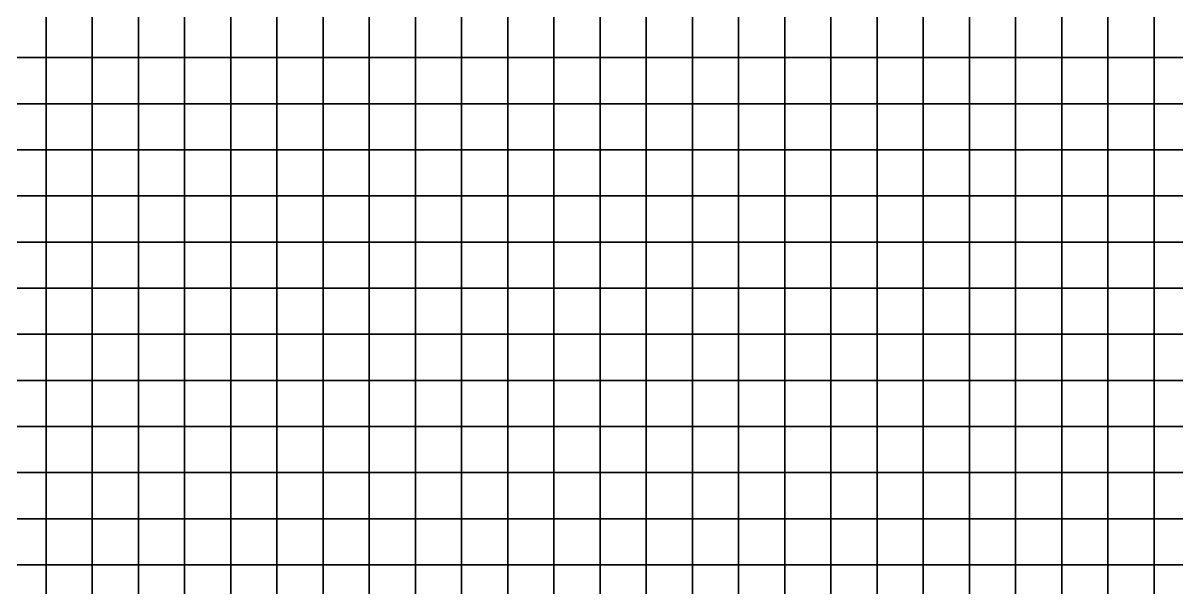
# Model space of a CAD drawing. Extents: x -32000 to 32000, y -32000 to 32000.
# Drawn here: x 320 to 16317, y -15680 to -7840 of the extents above; entities that cross this region are included whole.
import ezdxf

# ---------------------------------------------------------------- set-up
doc = ezdxf.new("R2010")
doc.units = 0

msp = doc.modelspace()

# ---------------------------------------------------------------- linework, layer by layer
at = {"color": 1}
for points in [[(0, -8320, 4582.8286), (640, -8320, 4230.2231), (640, -7680, 3988.4216), (0, -7680, 4207.2778)], [(640, -8320, 4230.2231), (1280, -8320, 4075.9099), (1280, -7680, 3956.0935), (640, -7680, 3988.4216)], [(1280, -8320, 4075.9099), (1920, -8320, 4196.4668), (1920, -7680, 4056.5166), (1280, -7680, 3956.0935)], [(1920, -8320, 4196.4668), (2559.9961, -8320, 4446.1187), (2559.9961, -7680, 4173.0596), (1920, -7680, 4056.5166)], [(2559.9961, -8320, 4446.1187), (3200, -8320, 4323.9893), (3200, -7680, 4156.5415), (2559.9961, -7680, 4173.0596)], [(3200, -8320, 4323.9893), (3840, -8320, 4169.5356), (3840, -7680, 4190.4272), (3200, -7680, 4156.5415)], [(3840, -8320, 4169.5356), (4480, -8320, 4192.5024), (4480, -7680, 4237.7407), (3840, -7680, 4190.4272)], [(4480, -8320, 4192.5024), (5120, -8320, 4218.9429), (5120, -7680, 4239.2383), (4480, -7680, 4237.7407)], [(5120, -8320, 4218.9429), (5760, -8320, 4209.2275), (5760, -7680, 4212.4282), (5120, -7680, 4239.2383)], [(5760, -8320, 4209.2275), (6399.9961, -8320, 4271.916), (6399.9961, -7680, 4213.7534), (5760, -7680, 4212.4282)], [(6399.9961, -8320, 4271.916), (7040, -8320, 4468.6084), (7040, -7680, 4283.7856), (6399.9961, -7680, 4213.7534)], [(7040, -8320, 4468.6084), (7680, -8320, 4757.1475), (7680, -7680, 4650.8501), (7040, -7680, 4283.7856)], [(7680, -8320, 4757.1475), (8320, -8320, 5036.3716), (8320, -7680, 4947.5254), (7680, -7680, 4650.8501)], [(8320, -8320, 5036.3716), (8960, -8320, 5017.7114), (8960, -7680, 4784.9175), (8320, -7680, 4947.5254)], [(8960, -8320, 5017.7114), (9600, -8320, 4520.0596), (9600, -7680, 4261.9653), (8960, -7680, 4784.9175)], [(9600, -8320, 4520.0596), (10239.9961, -8320, 4017.9348), (10239.9961, -7680, 3901.2966), (9600, -7680, 4261.9653)], [(10239.9961, -8320, 4017.9348), (10879.9961, -8320, 3869.262), (10879.9961, -7680, 3867.9363), (10239.9961, -7680, 3901.2966)], [(10879.9961, -8320, 3869.262), (11520, -8320, 3866.0618), (11520, -7680, 3864.7366), (10879.9961, -7680, 3867.9363)], [(11520, -8320, 3866.0618), (12160, -8320, 3862.8621), (12160, -7680, 3861.5364), (11520, -7680, 3864.7366)], [(12160, -8320, 3862.8621), (12800, -8320, 3859.6619), (12800, -7680, 3858.3367), (12160, -7680, 3861.5364)], [(12800, -8320, 3859.6619), (13440, -8320, 3856.4622), (13440, -7680, 3855.1365), (12800, -7680, 3858.3367)], [(13440, -8320, 3856.4622), (14079.9961, -8320, 3853.262), (14079.9961, -7680, 3851.9368), (13440, -7680, 3855.1365)], [(14079.9961, -8320, 3853.262), (14719.9961, -8320, 3850.0623), (14719.9961, -7680, 3848.7366), (14079.9961, -7680, 3851.9368)], [(14719.9961, -8320, 3850.0623), (15360, -8320, 3846.8621), (15360, -7680, 3845.5369), (14719.9961, -7680, 3848.7366)], [(15360, -8320, 3846.8621), (16000, -8320, 3843.6624), (16000, -7680, 3842.3367), (15360, -7680, 3845.5369)], [(16000, -8320, 3843.6624), (16640, -8320, 3840.4624), (16640, -7680, 3839.137), (16000, -7680, 3842.3367)], [(0, -8960.002, 5148.3535), (640, -8960.002, 4760.6646), (640, -8320, 4230.2231), (0, -8320, 4582.8286)], [(640, -8960.002, 4760.6646), (1280, -8960.002, 4421.6431), (1280, -8320, 4075.9099), (640, -8320, 4230.2231)], [(1280, -8960.002, 4421.6431), (1920, -8960.002, 4495.9663), (1920, -8320, 4196.4668), (1280, -8320, 4075.9099)], [(1920, -8960.002, 4495.9663), (2559.9961, -8960.002, 4752.4917), (2559.9961, -8320, 4446.1187), (1920, -8320, 4196.4668)], [(2559.9961, -8960.002, 4752.4917), (3200, -8960.002, 4568.2017), (3200, -8320, 4323.9893), (2559.9961, -8320, 4446.1187)], [(3200, -8960.002, 4568.2017), (3840, -8960.002, 4230.3945), (3840, -8320, 4169.5356), (3200, -8320, 4323.9893)], [(3840, -8960.002, 4230.3945), (4480, -8960.002, 4174.061), (4480, -8320, 4192.5024), (3840, -8320, 4169.5356)], [(4480, -8960.002, 4174.061), (5120, -8960.002, 4177.2607), (5120, -8320, 4218.9429), (4480, -8320, 4192.5024)], [(5120, -8960.002, 4177.2607), (5760, -8960.002, 4180.4614), (5760, -8320, 4209.2275), (5120, -8320, 4218.9429)], [(5760, -8960.002, 4180.4614), (6399.9961, -8960.002, 4269.4502), (6399.9961, -8320, 4271.916), (5760, -8320, 4209.2275)], [(6399.9961, -8960.002, 4269.4502), (7040, -8960.002, 4430.4009), (7040, -8320, 4468.6084), (6399.9961, -8320, 4271.916)], [(7040, -8960.002, 4430.4009), (7680, -8960.002, 4608.1372), (7680, -8320, 4757.1475), (7040, -8320, 4468.6084)], [(7680, -8960.002, 4608.1372), (8320, -8960.002, 4896.9033), (8320, -8320, 5036.3716), (7680, -8320, 4757.1475)], [(8320, -8960.002, 4896.9033), (8960, -8960.002, 4943.8223), (8960, -8320, 5017.7114), (8320, -8320, 5036.3716)], [(8960, -8960.002, 4943.8223), (9600, -8960.002, 4412.6655), (9600, -8320, 4520.0596), (8960, -8320, 5017.7114)], [(9600, -8960.002, 4412.6655), (10239.9961, -8960.002, 3960.1665), (10239.9961, -8320, 4017.9348), (9600, -8320, 4520.0596)], [(10239.9961, -8960.002, 3960.1665), (10879.9961, -8960.002, 3870.5872), (10879.9961, -8320, 3869.262), (10239.9961, -8320, 4017.9348)], [(10879.9961, -8960.002, 3870.5872), (11520, -8960.002, 3867.3875), (11520, -8320, 3866.0618), (10879.9961, -8320, 3869.262)], [(11520, -8960.002, 3867.3875), (12160, -8960.002, 3864.1873), (12160, -8320, 3862.8621), (11520, -8320, 3866.0618)], [(12160, -8960.002, 3864.1873), (12800, -8960.002, 3860.9875), (12800, -8320, 3859.6619), (12160, -8320, 3862.8621)], [(12800, -8960.002, 3860.9875), (13440, -8960.002, 3857.7874), (13440, -8320, 3856.4622), (12800, -8320, 3859.6619)], [(13440, -8960.002, 3857.7874), (14079.9961, -8960.002, 3854.5876), (14079.9961, -8320, 3853.262), (13440, -8320, 3856.4622)], [(14079.9961, -8960.002, 3854.5876), (14719.9961, -8960.002, 3851.3877), (14719.9961, -8320, 3850.0623), (14079.9961, -8320, 3853.262)], [(14719.9961, -8960.002, 3851.3877), (15360, -8960.002, 3848.1877), (15360, -8320, 3846.8621), (14719.9961, -8320, 3850.0623)], [(15360, -8960.002, 3848.1877), (16000, -8960.002, 3844.9878), (16000, -8320, 3843.6624), (15360, -8320, 3846.8621)], [(16000, -8960.002, 3844.9878), (16640, -8960.002, 3841.7876), (16640, -8320, 3840.4624), (16000, -8320, 3843.6624)], [(0, -9600, 5408.0415), (640, -9600, 5212.1572), (640, -8960.002, 4760.6646), (0, -8960.002, 5148.3535)], [(640, -9600, 5212.1572), (1280, -9600, 4878.7119), (1280, -8960.002, 4421.6431), (640, -8960.002, 4760.6646)], [(1280, -9600, 4878.7119), (1920, -9600, 4742.5596), (1920, -8960.002, 4495.9663), (1280, -8960.002, 4421.6431)], [(1920, -9600, 4742.5596), (2559.9961, -9600, 4801.3193), (2559.9961, -8960.002, 4752.4917), (1920, -8960.002, 4495.9663)], [(2559.9961, -9600, 4801.3193), (3200, -9600, 4618.2354), (3200, -8960.002, 4568.2017), (2559.9961, -8960.002, 4752.4917)], [(3200, -9600, 4618.2354), (3840, -9600, 4243.7822), (3840, -8960.002, 4230.3945), (3200, -8960.002, 4568.2017)], [(3840, -9600, 4243.7822), (4480, -9600, 4177.2607), (4480, -8960.002, 4174.061), (3840, -8960.002, 4230.3945)], [(4480, -9600, 4177.2607), (5120, -9600, 4178.5864), (5120, -8960.002, 4177.2607), (4480, -8960.002, 4174.061)], [(5120, -9600, 4178.5864), (5760, -9600, 4181.7861), (5760, -8960.002, 4180.4614), (5120, -8960.002, 4177.2607)], [(5760, -9600, 4181.7861), (6399.9961, -9600, 4237.1616), (6399.9961, -8960.002, 4269.4502), (5760, -8960.002, 4180.4614)], [(6399.9961, -9600, 4237.1616), (7040, -9600, 4296.187), (7040, -8960.002, 4430.4009), (6399.9961, -8960.002, 4269.4502)], [(7040, -9600, 4296.187), (7680, -9600, 4384.1577), (7680, -8960.002, 4608.1372), (7040, -8960.002, 4430.4009)], [(7680, -9600, 4384.1577), (8320, -9600, 4716.1753), (8320, -8960.002, 4896.9033), (7680, -8960.002, 4608.1372)], [(8320, -9600, 4716.1753), (8960, -9600, 4945.6763), (8960, -8960.002, 4943.8223), (8320, -8960.002, 4896.9033)], [(8960, -9600, 4945.6763), (9600, -9600, 4524.7803), (9600, -8960.002, 4412.6655), (8960, -8960.002, 4943.8223)], [(9600, -9600, 4524.7803), (10239.9961, -9600, 4048.3535), (10239.9961, -8960.002, 3960.1665), (9600, -8960.002, 4412.6655)], [(10239.9961, -9600, 4048.3535), (10879.9961, -9600, 3871.9128), (10879.9961, -8960.002, 3870.5872), (10239.9961, -8960.002, 3960.1665)], [(10879.9961, -9600, 3871.9128), (11520, -9600, 3868.7126), (11520, -8960.002, 3867.3875), (10879.9961, -8960.002, 3870.5872)], [(11520, -9600, 3868.7126), (12160, -9600, 3865.5129), (12160, -8960.002, 3864.1873), (11520, -8960.002, 3867.3875)], [(12160, -9600, 3865.5129), (12800, -9600, 3862.313), (12800, -8960.002, 3860.9875), (12160, -8960.002, 3864.1873)], [(12800, -9600, 3862.313), (13440, -9600, 3859.113), (13440, -8960.002, 3857.7874), (12800, -8960.002, 3860.9875)], [(13440, -9600, 3859.113), (14079.9961, -9600, 3855.9131), (14079.9961, -8960.002, 3854.5876), (13440, -8960.002, 3857.7874)], [(14079.9961, -9600, 3855.9131), (14719.9961, -9600, 3852.7129), (14719.9961, -8960.002, 3851.3877), (14079.9961, -8960.002, 3854.5876)], [(14719.9961, -9600, 3852.7129), (15360, -9600, 3849.5132), (15360, -8960.002, 3848.1877), (14719.9961, -8960.002, 3851.3877)], [(15360, -9600, 3849.5132), (16000, -9600, 3846.313), (16000, -8960.002, 3844.9878), (15360, -8960.002, 3848.1877)], [(16000, -9600, 3846.313), (16640, -9600, 3843.1133), (16640, -8960.002, 3841.7876), (16000, -8960.002, 3844.9878)], [(0, -10240, 5186.9473), (640, -10240, 5214.7241), (640, -9600, 5212.1572), (0, -9600, 5408.0415)], [(640, -10240, 5214.7241), (1280, -10240, 5100.8252), (1280, -9600, 4878.7119), (640, -9600, 5212.1572)], [(1280, -10240, 5100.8252), (1920, -10240, 4913.5942), (1920, -9600, 4742.5596), (1280, -9600, 4878.7119)], [(1920, -10240, 4913.5942), (2559.9961, -10240, 4817.2983), (2559.9961, -9600, 4801.3193), (1920, -9600, 4742.5596)], [(2559.9961, -10240, 4817.2983), (3200, -10240, 4669.1919), (3200, -9600, 4618.2354), (2559.9961, -9600, 4801.3193)], [(3200, -10240, 4669.1919), (3840, -10240, 4338.3198), (3840, -9600, 4243.7822), (3200, -9600, 4618.2354)], [(3840, -10240, 4338.3198), (4480, -10240, 4191.8936), (4480, -9600, 4177.2607), (3840, -9600, 4243.7822)], [(4480, -10240, 4191.8936), (5120, -10240, 4181.7861), (5120, -9600, 4178.5864), (4480, -9600, 4177.2607)], [(5120, -10240, 4181.7861), (5760, -10240, 4251.6694), (5760, -9600, 4181.7861), (5120, -9600, 4178.5864)], [(5760, -10240, 4251.6694), (6399.9961, -10240, 4380.0615), (6399.9961, -9600, 4237.1616), (5760, -9600, 4181.7861)], [(6399.9961, -10240, 4380.0615), (7040, -10240, 4410.3628), (7040, -9600, 4296.187), (6399.9961, -9600, 4237.1616)], [(7040, -10240, 4410.3628), (7680, -10240, 4424.4224), (7680, -9600, 4384.1577), (7040, -9600, 4296.187)], [(7680, -10240, 4424.4224), (8320, -10240, 4659.0654), (8320, -9600, 4716.1753), (7680, -9600, 4384.1577)], [(8320, -10240, 4659.0654), (8960, -10240, 5019.9395), (8960, -9600, 4945.6763), (8320, -9600, 4716.1753)], [(8960, -10240, 5019.9395), (9600, -10240, 4822.9204), (9600, -9600, 4524.7803), (8960, -9600, 4945.6763)], [(9600, -10240, 4822.9204), (10239.9961, -10240, 4222.6494), (10239.9961, -9600, 4048.3535), (9600, -9600, 4524.7803)], [(10239.9961, -10240, 4222.6494), (10879.9961, -10240, 3878.9578), (10879.9961, -9600, 3871.9128), (10239.9961, -9600, 4048.3535)], [(10879.9961, -10240, 3878.9578), (11520, -10240, 3870.0383), (11520, -9600, 3868.7126), (10879.9961, -9600, 3871.9128)], [(11520, -10240, 3870.0383), (12160, -10240, 3866.8384), (12160, -9600, 3865.5129), (11520, -9600, 3868.7126)], [(12160, -10240, 3866.8384), (12800, -10240, 3863.6382), (12800, -9600, 3862.313), (12160, -9600, 3865.5129)], [(12800, -10240, 3863.6382), (13440, -10240, 3860.4385), (13440, -9600, 3859.113), (12800, -9600, 3862.313)], [(13440, -10240, 3860.4385), (14079.9961, -10240, 3857.2383), (14079.9961, -9600, 3855.9131), (13440, -9600, 3859.113)], [(14079.9961, -10240, 3857.2383), (14719.9961, -10240, 3854.0386), (14719.9961, -9600, 3852.7129), (14079.9961, -9600, 3855.9131)], [(14719.9961, -10240, 3854.0386), (15360, -10240, 3853.8318), (15360, -9600, 3849.5132), (14719.9961, -9600, 3852.7129)], [(15360, -10240, 3853.8318), (16000, -10240, 3847.6387), (16000, -9600, 3846.313), (15360, -9600, 3849.5132)], [(16000, -10240, 3847.6387), (16640, -10240, 3874.6914), (16640, -9600, 3843.1133), (16000, -9600, 3846.313)], [(0, -10880.002, 5065.4839), (640, -10880.002, 5179.2495), (640, -10240, 5214.7241), (0, -10240, 5186.9473)], [(640, -10880.002, 5179.2495), (1280, -10880.002, 5180.854), (1280, -10240, 5100.8252), (640, -10240, 5214.7241)], [(1280, -10880.002, 5180.854), (1920, -10880.002, 4988.5063), (1920, -10240, 4913.5942), (1280, -10240, 5100.8252)], [(1920, -10880.002, 4988.5063), (2559.9961, -10880.002, 4969.6978), (2559.9961, -10240, 4817.2983), (1920, -10240, 4913.5942)], [(2559.9961, -10880.002, 4969.6978), (3200, -10880.002, 4974.1016), (3200, -10240, 4669.1919), (2559.9961, -10240, 4817.2983)], [(3200, -10880.002, 4974.1016), (3840, -10880.002, 4593.2593), (3840, -10240, 4338.3198), (3200, -10240, 4669.1919)], [(3840, -10880.002, 4593.2593), (4480, -10880.002, 4319.5693), (4480, -10240, 4191.8936), (3840, -10240, 4338.3198)], [(4480, -10880.002, 4319.5693), (5120, -10880.002, 4299.2134), (5120, -10240, 4181.7861), (4480, -10240, 4191.8936)], [(5120, -10880.002, 4299.2134), (5760, -10880.002, 4399.7891), (5760, -10240, 4251.6694), (5120, -10240, 4181.7861)], [(5760, -10880.002, 4399.7891), (6399.9961, -10880.002, 4477.8223), (6399.9961, -10240, 4380.0615), (5760, -10240, 4251.6694)], [(6399.9961, -10880.002, 4477.8223), (7040, -10880.002, 4494.2505), (7040, -10240, 4410.3628), (6399.9961, -10240, 4380.0615)], [(7040, -10880.002, 4494.2505), (7680, -10880.002, 4500.5073), (7680, -10240, 4424.4224), (7040, -10240, 4410.3628)], [(7680, -10880.002, 4500.5073), (8320, -10880.002, 4697.1899), (8320, -10240, 4659.0654), (7680, -10240, 4424.4224)], [(8320, -10880.002, 4697.1899), (8960, -10880.002, 5090.1353), (8960, -10240, 5019.9395), (8320, -10240, 4659.0654)], [(8960, -10880.002, 5090.1353), (9600, -10880.002, 4993.2061), (9600, -10240, 4822.9204), (8960, -10240, 5019.9395)], [(9600, -10880.002, 4993.2061), (10239.9961, -10880.002, 4351.6431), (10239.9961, -10240, 4222.6494), (9600, -10240, 4822.9204)], [(10239.9961, -10880.002, 4351.6431), (10879.9961, -10880.002, 3939.2681), (10879.9961, -10240, 3878.9578), (10239.9961, -10240, 4222.6494)], [(10879.9961, -10880.002, 3939.2681), (11520, -10880.002, 3871.3638), (11520, -10240, 3870.0383), (10879.9961, -10240, 3878.9578)], [(11520, -10880.002, 3871.3638), (12160, -10880.002, 3868.1636), (12160, -10240, 3866.8384), (11520, -10240, 3870.0383)], [(12160, -10880.002, 3868.1636), (12800, -10880.002, 3864.9639), (12800, -10240, 3863.6382), (12160, -10240, 3866.8384)], [(12800, -10880.002, 3864.9639), (13440, -10880.002, 3897.5696), (13440, -10240, 3860.4385), (12800, -10240, 3863.6382)], [(13440, -10880.002, 3897.5696), (14079.9961, -10880.002, 3914.4939), (14079.9961, -10240, 3857.2383), (13440, -10240, 3860.4385)], [(14079.9961, -10880.002, 3914.4939), (14719.9961, -10880.002, 3876.9287), (14719.9961, -10240, 3854.0386), (14079.9961, -10240, 3857.2383)], [(14719.9961, -10880.002, 3876.9287), (15360, -10880.002, 3854.647), (15360, -10240, 3853.8318), (14719.9961, -10240, 3854.0386)], [(15360, -10880.002, 3854.647), (16000, -10880.002, 3877.2666), (16000, -10240, 3847.6387), (15360, -10240, 3853.8318)], [(16000, -10880.002, 3877.2666), (16640, -10880.002, 3997.3831), (16640, -10240, 3874.6914), (16000, -10240, 3847.6387)], [(0, -11520, 5065.7783), (640, -11520, 5183.3486), (640, -10880.002, 5179.2495), (0, -10880.002, 5065.4839)], [(640, -11520, 5183.3486), (1280, -11520, 5279.6797), (1280, -10880.002, 5180.854), (640, -10880.002, 5179.2495)], [(1280, -11520, 5279.6797), (1920, -11520, 5220.3901), (1920, -10880.002, 4988.5063), (1280, -10880.002, 5180.854)], [(1920, -11520, 5220.3901), (2559.9961, -11520, 5170.2959), (2559.9961, -10880.002, 4969.6978), (1920, -10880.002, 4988.5063)], [(2559.9961, -11520, 5170.2959), (3200, -11520, 5073.8535), (3200, -10880.002, 4974.1016), (2559.9961, -10880.002, 4969.6978)], [(3200, -11520, 5073.8535), (3840, -11520, 4716.1221), (3840, -10880.002, 4593.2593), (3200, -10880.002, 4974.1016)], [(3840, -11520, 4716.1221), (4480, -11520, 4438.2217), (4480, -10880.002, 4319.5693), (3840, -10880.002, 4593.2593)], [(4480, -11520, 4438.2217), (5120, -11520, 4459.5303), (5120, -10880.002, 4299.2134), (4480, -10880.002, 4319.5693)], [(5120, -11520, 4459.5303), (5760, -11520, 4501.4263), (5760, -10880.002, 4399.7891), (5120, -10880.002, 4299.2134)], [(5760, -11520, 4501.4263), (6399.9961, -11520, 4452.6514), (6399.9961, -10880.002, 4477.8223), (5760, -10880.002, 4399.7891)], [(6399.9961, -11520, 4452.6514), (7040, -11520, 4491.2432), (7040, -10880.002, 4494.2505), (6399.9961, -10880.002, 4477.8223)], [(7040, -11520, 4491.2432), (7680, -11520, 4503.4404), (7680, -10880.002, 4500.5073), (7040, -10880.002, 4494.2505)], [(7680, -11520, 4503.4404), (8320, -11520, 4615.897), (8320, -10880.002, 4697.1899), (7680, -10880.002, 4500.5073)], [(8320, -11520, 4615.897), (8960, -11520, 4945.981), (8960, -10880.002, 5090.1353), (8320, -10880.002, 4697.1899)], [(8960, -11520, 4945.981), (9600, -11520, 5011.3989), (9600, -10880.002, 4993.2061), (8960, -10880.002, 5090.1353)], [(9600, -11520, 5011.3989), (10239.9961, -11520, 4674.5718), (10239.9961, -10880.002, 4351.6431), (9600, -10880.002, 4993.2061)], [(10239.9961, -11520, 4674.5718), (10879.9961, -11520, 4277.2964), (10879.9961, -10880.002, 3939.2681), (10239.9961, -10880.002, 4351.6431)], [(10879.9961, -11520, 4277.2964), (11520, -11520, 3989.5889), (11520, -10880.002, 3871.3638), (10879.9961, -10880.002, 3939.2681)], [(11520, -11520, 3989.5889), (12160, -11520, 3884.0256), (12160, -10880.002, 3868.1636), (11520, -10880.002, 3871.3638)], [(12160, -11520, 3884.0256), (12800, -11520, 3960.3333), (12800, -10880.002, 3864.9639), (12160, -10880.002, 3868.1636)], [(12800, -11520, 3960.3333), (13440, -11520, 4077.3376), (13440, -10880.002, 3897.5696), (12800, -10880.002, 3864.9639)], [(13440, -11520, 4077.3376), (14079.9961, -11520, 3990.3145), (14079.9961, -10880.002, 3914.4939), (13440, -10880.002, 3897.5696)], [(14079.9961, -11520, 3990.3145), (14719.9961, -11520, 3859.1724), (14719.9961, -10880.002, 3876.9287), (14079.9961, -10880.002, 3914.4939)], [(14719.9961, -11520, 3859.1724), (15360, -11520, 3857.8472), (15360, -10880.002, 3854.647), (14719.9961, -10880.002, 3876.9287)], [(15360, -11520, 3857.8472), (16000, -11520, 3944.8447), (16000, -10880.002, 3877.2666), (15360, -10880.002, 3854.647)], [(16000, -11520, 3944.8447), (16640, -11520, 4158.6655), (16640, -10880.002, 3997.3831), (16000, -10880.002, 3877.2666)], [(0, -12160, 4886.3164), (640, -12160, 5105.2095), (640, -11520, 5183.3486), (0, -11520, 5065.7783)], [(640, -12160, 5105.2095), (1280, -12160, 5192.6064), (1280, -11520, 5279.6797), (640, -11520, 5183.3486)], [(1280, -12160, 5192.6064), (1920, -12160, 5188.1758), (1920, -11520, 5220.3901), (1280, -11520, 5279.6797)], [(1920, -12160, 5188.1758), (2559.9961, -12160, 5058.02), (2559.9961, -11520, 5170.2959), (1920, -11520, 5220.3901)], [(2559.9961, -12160, 5058.02), (3200, -12160, 4950.0342), (3200, -11520, 5073.8535), (2559.9961, -11520, 5170.2959)], [(3200, -12160, 4950.0342), (3840, -12160, 4858.77), (3840, -11520, 4716.1221), (3200, -11520, 5073.8535)], [(3840, -12160, 4858.77), (4480, -12160, 4764.5581), (4480, -11520, 4438.2217), (3840, -11520, 4716.1221)], [(4480, -12160, 4764.5581), (5120, -12160, 4792.1128), (5120, -11520, 4459.5303), (4480, -11520, 4438.2217)], [(5120, -12160, 4792.1128), (5760, -12160, 4652.8599), (5760, -11520, 4501.4263), (5120, -11520, 4459.5303)], [(5760, -12160, 4652.8599), (6399.9961, -12160, 4483.6797), (6399.9961, -11520, 4452.6514), (5760, -11520, 4501.4263)], [(6399.9961, -12160, 4483.6797), (7040, -12160, 4474.2842), (7040, -11520, 4491.2432), (6399.9961, -11520, 4452.6514)], [(7040, -12160, 4474.2842), (7680, -12160, 4479.1919), (7680, -11520, 4503.4404), (7040, -11520, 4491.2432)], [(7680, -12160, 4479.1919), (8320, -12160, 4559.3887), (8320, -11520, 4615.897), (7680, -11520, 4503.4404)], [(8320, -12160, 4559.3887), (8960, -12160, 4787.0337), (8960, -11520, 4945.981), (8320, -11520, 4615.897)], [(8960, -12160, 4787.0337), (9600, -12160, 4861.1704), (9600, -11520, 5011.3989), (8960, -11520, 4945.981)], [(9600, -12160, 4861.1704), (10239.9961, -12160, 4759.6904), (10239.9961, -11520, 4674.5718), (9600, -11520, 5011.3989)], [(10239.9961, -12160, 4759.6904), (10879.9961, -12160, 4518.1152), (10879.9961, -11520, 4277.2964), (10239.9961, -11520, 4674.5718)], [(10879.9961, -12160, 4518.1152), (11520, -12160, 4225.4243), (11520, -11520, 3989.5889), (10879.9961, -11520, 4277.2964)], [(11520, -12160, 4225.4243), (12160, -12160, 4092.6519), (12160, -11520, 3884.0256), (11520, -11520, 3989.5889)], [(12160, -12160, 4092.6519), (12800, -12160, 4153.8413), (12800, -11520, 3960.3333), (12160, -11520, 3884.0256)], [(12800, -12160, 4153.8413), (13440, -12160, 4230.4912), (13440, -11520, 4077.3376), (12800, -11520, 3960.3333)], [(13440, -12160, 4230.4912), (14079.9961, -12160, 4057.7678), (14079.9961, -11520, 3990.3145), (13440, -11520, 4077.3376)], [(14079.9961, -12160, 4057.7678), (14719.9961, -12160, 3862.3726), (14719.9961, -11520, 3859.1724), (14079.9961, -11520, 3990.3145)], [(14719.9961, -12160, 3862.3726), (15360, -12160, 3861.0469), (15360, -11520, 3857.8472), (14719.9961, -11520, 3859.1724)], [(15360, -12160, 3861.0469), (16000, -12160, 4061.7019), (16000, -11520, 3944.8447), (15360, -11520, 3857.8472)], [(16000, -12160, 4061.7019), (16640, -12160, 4313.2534), (16640, -11520, 4158.6655), (16000, -11520, 3944.8447)], [(0, -12800.002, 4871.1968), (640, -12800.002, 5107.269), (640, -12160, 5105.2095), (0, -12160, 4886.3164)], [(640, -12800.002, 5107.269), (1280, -12800.002, 5026.8643), (1280, -12160, 5192.6064), (640, -12160, 5105.2095)], [(1280, -12800.002, 5026.8643), (1920, -12800.002, 4922.4756), (1920, -12160, 5188.1758), (1280, -12160, 5192.6064)], [(1920, -12800.002, 4922.4756), (2559.9961, -12800.002, 4905.937), (2559.9961, -12160, 5058.02), (1920, -12160, 5188.1758)], [(2559.9961, -12800.002, 4905.937), (3200, -12800.002, 4902.7368), (3200, -12160, 4950.0342), (2559.9961, -12160, 5058.02)], [(3200, -12800.002, 4902.7368), (3840, -12800.002, 5036.2935), (3840, -12160, 4858.77), (3200, -12160, 4950.0342)], [(3840, -12800.002, 5036.2935), (4480, -12800.002, 5292.5981), (4480, -12160, 4764.5581), (3840, -12160, 4858.77)], [(4480, -12800.002, 5292.5981), (5120, -12800.002, 5195.4194), (5120, -12160, 4792.1128), (4480, -12160, 4764.5581)], [(5120, -12800.002, 5195.4194), (5760, -12800.002, 4786.8291), (5760, -12160, 4652.8599), (5120, -12160, 4792.1128)], [(5760, -12800.002, 4786.8291), (6399.9961, -12800.002, 4588.5693), (6399.9961, -12160, 4483.6797), (5760, -12160, 4652.8599)], [(6399.9961, -12800.002, 4588.5693), (7040, -12800.002, 4513.3232), (7040, -12160, 4474.2842), (6399.9961, -12160, 4483.6797)], [(7040, -12800.002, 4513.3232), (7680, -12800.002, 4495.6357), (7680, -12160, 4479.1919), (7040, -12160, 4474.2842)], [(7680, -12800.002, 4495.6357), (8320, -12800.002, 4647.8745), (8320, -12160, 4559.3887), (7680, -12160, 4479.1919)], [(8320, -12800.002, 4647.8745), (8960, -12800.002, 4918.0996), (8960, -12160, 4787.0337), (8320, -12160, 4559.3887)], [(8960, -12800.002, 4918.0996), (9600, -12800.002, 4924.2256), (9600, -12160, 4861.1704), (8960, -12160, 4787.0337)], [(9600, -12800.002, 4924.2256), (10239.9961, -12800.002, 4746.1694), (10239.9961, -12160, 4759.6904), (9600, -12160, 4861.1704)], [(10239.9961, -12800.002, 4746.1694), (10879.9961, -12800.002, 4532.7783), (10879.9961, -12160, 4518.1152), (10239.9961, -12160, 4759.6904)], [(10879.9961, -12800.002, 4532.7783), (11520, -12800.002, 4318.104), (11520, -12160, 4225.4243), (10879.9961, -12160, 4518.1152)], [(11520, -12800.002, 4318.104), (12160, -12800.002, 4207.2134), (12160, -12160, 4092.6519), (11520, -12160, 4225.4243)], [(12160, -12800.002, 4207.2134), (12800, -12800.002, 4187.5317), (12800, -12160, 4153.8413), (12160, -12160, 4092.6519)], [(12800, -12800.002, 4187.5317), (13440, -12800.002, 4230.6543), (13440, -12160, 4230.4912), (12800, -12160, 4153.8413)], [(13440, -12800.002, 4230.6543), (14079.9961, -12800.002, 4193.1875), (14079.9961, -12160, 4057.7678), (13440, -12160, 4230.4912)], [(14079.9961, -12800.002, 4193.1875), (14719.9961, -12800.002, 4002.9216), (14719.9961, -12160, 3862.3726), (14079.9961, -12160, 4057.7678)], [(14719.9961, -12800.002, 4002.9216), (15360, -12800.002, 3907.3142), (15360, -12160, 3861.0469), (14719.9961, -12160, 3862.3726)], [(15360, -12800.002, 3907.3142), (16000, -12800.002, 4117.4702), (16000, -12160, 4061.7019), (15360, -12160, 3861.0469)], [(16000, -12800.002, 4117.4702), (16640, -12800.002, 4400.8179), (16640, -12160, 4313.2534), (16000, -12160, 4061.7019)], [(0, -13440, 4669.6577), (640, -13440, 4998.3501), (640, -12800.002, 5107.269), (0, -12800.002, 4871.1968)], [(640, -13440, 4998.3501), (1280, -13440, 5054.0176), (1280, -12800.002, 5026.8643), (640, -12800.002, 5107.269)], [(1280, -13440, 5054.0176), (1920, -13440, 4934.9634), (1920, -12800.002, 4922.4756), (1280, -12800.002, 5026.8643)], [(1920, -13440, 4934.9634), (2559.9961, -13440, 4907.2622), (2559.9961, -12800.002, 4905.937), (1920, -12800.002, 4922.4756)], [(2559.9961, -13440, 4907.2622), (3200, -13440, 5027.6099), (3200, -12800.002, 4902.7368), (2559.9961, -12800.002, 4905.937)], [(3200, -13440, 5027.6099), (3840, -13440, 5360.5352), (3840, -12800.002, 5036.2935), (3200, -12800.002, 4902.7368)], [(3840, -13440, 5360.5352), (4480, -13440, 5592.8296), (4480, -12800.002, 5292.5981), (3840, -12800.002, 5036.2935)], [(4480, -13440, 5592.8296), (5120, -13440, 5246.9438), (5120, -12800.002, 5195.4194), (4480, -12800.002, 5292.5981)], [(5120, -13440, 5246.9438), (5760, -13440, 4829.3071), (5760, -12800.002, 4786.8291), (5120, -12800.002, 5195.4194)], [(5760, -13440, 4829.3071), (6399.9961, -13440, 4680.207), (6399.9961, -12800.002, 4588.5693), (5760, -12800.002, 4786.8291)], [(6399.9961, -13440, 4680.207), (7040, -13440, 4587.8486), (7040, -12800.002, 4513.3232), (6399.9961, -12800.002, 4588.5693)], [(7040, -13440, 4587.8486), (7680, -13440, 4544.8154), (7680, -12800.002, 4495.6357), (7040, -12800.002, 4513.3232)], [(7680, -13440, 4544.8154), (8320, -13440, 4615.6309), (8320, -12800.002, 4647.8745), (7680, -12800.002, 4495.6357)], [(8320, -13440, 4615.6309), (8960, -13440, 4877.5537), (8960, -12800.002, 4918.0996), (8320, -12800.002, 4647.8745)], [(8960, -13440, 4877.5537), (9600, -13440, 5042.9443), (9600, -12800.002, 4924.2256), (8960, -12800.002, 4918.0996)], [(9600, -13440, 5042.9443), (10239.9961, -13440, 4918.355), (10239.9961, -12800.002, 4746.1694), (9600, -12800.002, 4924.2256)], [(10239.9961, -13440, 4918.355), (10879.9961, -13440, 4638.8452), (10879.9961, -12800.002, 4532.7783), (10239.9961, -12800.002, 4746.1694)], [(10879.9961, -13440, 4638.8452), (11520, -13440, 4357.4658), (11520, -12800.002, 4318.104), (10879.9961, -12800.002, 4532.7783)], [(11520, -13440, 4357.4658), (12160, -13440, 4206.2065), (12160, -12800.002, 4207.2134), (11520, -12800.002, 4318.104)], [(12160, -13440, 4206.2065), (12800, -13440, 4190.7319), (12800, -12800.002, 4187.5317), (12160, -12800.002, 4207.2134)], [(12800, -13440, 4190.7319), (13440, -13440, 4226.5894), (13440, -12800.002, 4230.6543), (12800, -12800.002, 4187.5317)], [(13440, -13440, 4226.5894), (14079.9961, -13440, 4316.7104), (14079.9961, -12800.002, 4193.1875), (13440, -12800.002, 4230.6543)], [(14079.9961, -13440, 4316.7104), (14719.9961, -13440, 4249.877), (14719.9961, -12800.002, 4002.9216), (14079.9961, -12800.002, 4193.1875)], [(14719.9961, -13440, 4249.877), (15360, -13440, 4134.27), (15360, -12800.002, 3907.3142), (14719.9961, -12800.002, 4002.9216)], [(15360, -13440, 4134.27), (16000, -13440, 4234.8301), (16000, -12800.002, 4117.4702), (15360, -12800.002, 3907.3142)], [(16000, -13440, 4234.8301), (16640, -13440, 4407.9731), (16640, -12800.002, 4400.8179), (16000, -12800.002, 4117.4702)], [(0, -14080, 4080.26), (640, -14080, 4708.5195), (640, -13440, 4998.3501), (0, -13440, 4669.6577)], [(640, -14080, 4708.5195), (1280, -14080, 5041.0835), (1280, -13440, 5054.0176), (640, -13440, 4998.3501)], [(1280, -14080, 5041.0835), (1920, -14080, 4994.957), (1920, -13440, 4934.9634), (1280, -13440, 5054.0176)], [(1920, -14080, 4994.957), (2559.9961, -14080, 5006.1514), (2559.9961, -13440, 4907.2622), (1920, -13440, 4934.9634)], [(2559.9961, -14080, 5006.1514), (3200, -14080, 5313.8765), (3200, -13440, 5027.6099), (2559.9961, -13440, 4907.2622)], [(3200, -14080, 5313.8765), (3840, -14080, 5606.3921), (3840, -13440, 5360.5352), (3200, -13440, 5027.6099)], [(3840, -14080, 5606.3921), (4480, -14080, 5447.001), (4480, -13440, 5592.8296), (3840, -13440, 5360.5352)], [(4480, -14080, 5447.001), (5120, -14080, 5077.0947), (5120, -13440, 5246.9438), (4480, -13440, 5592.8296)], [(5120, -14080, 5077.0947), (5760, -14080, 4859.4702), (5760, -13440, 4829.3071), (5120, -13440, 5246.9438)], [(5760, -14080, 4859.4702), (6399.9961, -14080, 4722.4697), (6399.9961, -13440, 4680.207), (5760, -13440, 4829.3071)], [(6399.9961, -14080, 4722.4697), (7040, -14080, 4617.0015), (7040, -13440, 4587.8486), (6399.9961, -13440, 4680.207)], [(7040, -14080, 4617.0015), (7680, -14080, 4607.5444), (7680, -13440, 4544.8154), (7040, -13440, 4587.8486)], [(7680, -14080, 4607.5444), (8320, -14080, 4644.4126), (8320, -13440, 4615.6309), (7680, -13440, 4544.8154)], [(8320, -14080, 4644.4126), (8960, -14080, 4708.4482), (8960, -13440, 4877.5537), (8320, -13440, 4615.6309)], [(8960, -14080, 4708.4482), (9600, -14080, 4912.9639), (9600, -13440, 5042.9443), (8960, -13440, 4877.5537)], [(9600, -14080, 4912.9639), (10239.9961, -14080, 4880.6064), (10239.9961, -13440, 4918.355), (9600, -13440, 5042.9443)], [(10239.9961, -14080, 4880.6064), (10879.9961, -14080, 4480.3789), (10879.9961, -13440, 4638.8452), (10239.9961, -13440, 4918.355)], [(10879.9961, -14080, 4480.3789), (11520, -14080, 4237.4014), (11520, -13440, 4357.4658), (10879.9961, -13440, 4638.8452)], [(11520, -14080, 4237.4014), (12160, -14080, 4214.9468), (12160, -13440, 4206.2065), (11520, -13440, 4357.4658)], [(12160, -14080, 4214.9468), (12800, -14080, 4206.3135), (12800, -13440, 4190.7319), (12160, -13440, 4206.2065)], [(12800, -14080, 4206.3135), (13440, -14080, 4242.2012), (13440, -13440, 4226.5894), (12800, -13440, 4190.7319)], [(13440, -14080, 4242.2012), (14079.9961, -14080, 4354.1162), (14079.9961, -13440, 4316.7104), (13440, -13440, 4226.5894)], [(14079.9961, -14080, 4354.1162), (14719.9961, -14080, 4416.8394), (14719.9961, -13440, 4249.877), (14079.9961, -13440, 4316.7104)], [(14719.9961, -14080, 4416.8394), (15360, -14080, 4396.7031), (15360, -13440, 4134.27), (14719.9961, -13440, 4249.877)], [(15360, -14080, 4396.7031), (16000, -14080, 4370.7783), (16000, -13440, 4234.8301), (15360, -13440, 4134.27)], [(16000, -14080, 4370.7783), (16640, -14080, 4403.814), (16640, -13440, 4407.9731), (16000, -13440, 4234.8301)], [(0, -14720.002, 3624.6272), (640, -14720.002, 4268.5049), (640, -14080, 4708.5195), (0, -14080, 4080.26)], [(640, -14720.002, 4268.5049), (1280, -14720.002, 4739.9463), (1280, -14080, 5041.0835), (640, -14080, 4708.5195)], [(1280, -14720.002, 4739.9463), (1920, -14720.002, 4969.0474), (1920, -14080, 4994.957), (1280, -14080, 5041.0835)], [(1920, -14720.002, 4969.0474), (2559.9961, -14720.002, 5198.1299), (2559.9961, -14080, 5006.1514), (1920, -14080, 4994.957)], [(2559.9961, -14720.002, 5198.1299), (3200, -14720.002, 5452.9858), (3200, -14080, 5313.8765), (2559.9961, -14080, 5006.1514)], [(3200, -14720.002, 5452.9858), (3840, -14720.002, 5476.5488), (3840, -14080, 5606.3921), (3200, -14080, 5313.8765)], [(3840, -14720.002, 5476.5488), (4480, -14720.002, 5177.5537), (4480, -14080, 5447.001), (3840, -14080, 5606.3921)], [(4480, -14720.002, 5177.5537), (5120, -14720.002, 4863.812), (5120, -14080, 5077.0947), (4480, -14080, 5447.001)], [(5120, -14720.002, 4863.812), (5760, -14720.002, 4714.3735), (5760, -14080, 4859.4702), (5120, -14080, 5077.0947)], [(5760, -14720.002, 4714.3735), (6399.9961, -14720.002, 4629.2173), (6399.9961, -14080, 4722.4697), (5760, -14080, 4859.4702)], [(6399.9961, -14720.002, 4629.2173), (7040, -14720.002, 4612.0698), (7040, -14080, 4617.0015), (6399.9961, -14080, 4722.4697)], [(7040, -14720.002, 4612.0698), (7680, -14720.002, 4686.7715), (7680, -14080, 4607.5444), (7040, -14080, 4617.0015)], [(7680, -14720.002, 4686.7715), (8320, -14720.002, 4762.6841), (8320, -14080, 4644.4126), (7680, -14080, 4607.5444)], [(8320, -14720.002, 4762.6841), (8960, -14720.002, 4672.9678), (8960, -14080, 4708.4482), (8320, -14080, 4644.4126)], [(8960, -14720.002, 4672.9678), (9600, -14720.002, 4661.5225), (9600, -14080, 4912.9639), (8960, -14080, 4708.4482)], [(9600, -14720.002, 4661.5225), (10239.9961, -14720.002, 4558.2998), (10239.9961, -14080, 4880.6064), (9600, -14080, 4912.9639)], [(10239.9961, -14720.002, 4558.2998), (10879.9961, -14720.002, 4168.0747), (10879.9961, -14080, 4480.3789), (10239.9961, -14080, 4880.6064)], [(10879.9961, -14720.002, 4168.0747), (11520, -14720.002, 4031.3469), (11520, -14080, 4237.4014), (10879.9961, -14080, 4480.3789)], [(11520, -14720.002, 4031.3469), (12160, -14720.002, 4106.5156), (12160, -14080, 4214.9468), (11520, -14080, 4237.4014)], [(12160, -14720.002, 4106.5156), (12800, -14720.002, 4172.1123), (12800, -14080, 4206.3135), (12160, -14080, 4214.9468)], [(12800, -14720.002, 4172.1123), (13440, -14720.002, 4226.606), (13440, -14080, 4242.2012), (12800, -14080, 4206.3135)], [(13440, -14720.002, 4226.606), (14079.9961, -14720.002, 4340.8096), (14079.9961, -14080, 4354.1162), (13440, -14080, 4242.2012)], [(14079.9961, -14720.002, 4340.8096), (14719.9961, -14720.002, 4491.4619), (14719.9961, -14080, 4416.8394), (14079.9961, -14080, 4354.1162)], [(14719.9961, -14720.002, 4491.4619), (15360, -14720.002, 4499.8804), (15360, -14080, 4396.7031), (14719.9961, -14080, 4416.8394)], [(15360, -14720.002, 4499.8804), (16000, -14720.002, 4291.0181), (16000, -14080, 4370.7783), (15360, -14080, 4396.7031)], [(16000, -14720.002, 4291.0181), (16640, -14720.002, 4199.0513), (16640, -14080, 4403.814), (16000, -14080, 4370.7783)], [(0, -15360, 3295.3147), (640, -15360, 3744.3469), (640, -14720.002, 4268.5049), (0, -14720.002, 3624.6272)], [(640, -15360, 3744.3469), (1280, -15360, 4172.8418), (1280, -14720.002, 4739.9463), (640, -14720.002, 4268.5049)], [(1280, -15360, 4172.8418), (1920, -15360, 4665.1421), (1920, -14720.002, 4969.0474), (1280, -14720.002, 4739.9463)], [(1920, -15360, 4665.1421), (2559.9961, -15360, 5112.1948), (2559.9961, -14720.002, 5198.1299), (1920, -14720.002, 4969.0474)], [(2559.9961, -15360, 5112.1948), (3200, -15360, 5310.2881), (3200, -14720.002, 5452.9858), (2559.9961, -14720.002, 5198.1299)], [(3200, -15360, 5310.2881), (3840, -15360, 5344.668), (3840, -14720.002, 5476.5488), (3200, -14720.002, 5452.9858)], [(3840, -15360, 5344.668), (4480, -15360, 5139.6001), (4480, -14720.002, 5177.5537), (3840, -14720.002, 5476.5488)], [(4480, -15360, 5139.6001), (5120, -15360, 4775.9131), (5120, -14720.002, 4863.812), (4480, -14720.002, 5177.5537)], [(5120, -15360, 4775.9131), (5760, -15360, 4650.2207), (5760, -14720.002, 4714.3735), (5120, -14720.002, 4863.812)], [(5760, -15360, 4650.2207), (6399.9961, -15360, 4616.5952), (6399.9961, -14720.002, 4629.2173), (5760, -14720.002, 4714.3735)], [(6399.9961, -15360, 4616.5952), (7040, -15360, 4615.27), (7040, -14720.002, 4612.0698), (6399.9961, -14720.002, 4629.2173)], [(7040, -15360, 4615.27), (7680, -15360, 4710.7886), (7680, -14720.002, 4686.7715), (7040, -14720.002, 4612.0698)], [(7680, -15360, 4710.7886), (8320, -15360, 4796.9106), (8320, -14720.002, 4762.6841), (7680, -14720.002, 4686.7715)], [(8320, -15360, 4796.9106), (8960, -15360, 4781.5615), (8960, -14720.002, 4672.9678), (8320, -14720.002, 4762.6841)], [(8960, -15360, 4781.5615), (9600, -15360, 4566.2861), (9600, -14720.002, 4661.5225), (8960, -14720.002, 4672.9678)], [(9600, -15360, 4566.2861), (10239.9961, -15360, 4310.0435), (10239.9961, -14720.002, 4558.2998), (9600, -14720.002, 4661.5225)], [(10239.9961, -15360, 4310.0435), (10879.9961, -15360, 4078.7285), (10879.9961, -14720.002, 4168.0747), (10239.9961, -14720.002, 4558.2998)], [(10879.9961, -15360, 4078.7285), (11520, -15360, 4028.1472), (11520, -14720.002, 4031.3469), (10879.9961, -14720.002, 4168.0747)], [(11520, -15360, 4028.1472), (12160, -15360, 4029.4727), (12160, -14720.002, 4106.5156), (11520, -14720.002, 4031.3469)], [(12160, -15360, 4029.4727), (12800, -15360, 4057.9089), (12800, -14720.002, 4172.1123), (12160, -14720.002, 4106.5156)], [(12800, -15360, 4057.9089), (13440, -15360, 4149.7129), (13440, -14720.002, 4226.606), (12800, -14720.002, 4172.1123)], [(13440, -15360, 4149.7129), (14079.9961, -15360, 4300.4595), (14079.9961, -14720.002, 4340.8096), (13440, -14720.002, 4226.606)], [(14079.9961, -15360, 4300.4595), (14719.9961, -15360, 4500.2432), (14719.9961, -14720.002, 4491.4619), (14079.9961, -14720.002, 4340.8096)], [(14719.9961, -15360, 4500.2432), (15360, -15360, 4456.543), (15360, -14720.002, 4499.8804), (14719.9961, -14720.002, 4491.4619)], [(15360, -15360, 4456.543), (16000, -15360, 4258.9121), (16000, -14720.002, 4291.0181), (15360, -14720.002, 4499.8804)], [(16000, -15360, 4258.9121), (16640, -15360, 4107.3501), (16640, -14720.002, 4199.0513), (16000, -14720.002, 4291.0181)], [(0, -16000, 3322.4719), (640, -16000, 3743.3154), (640, -15360, 3744.3469), (0, -15360, 3295.3147)], [(640, -16000, 3743.3154), (1280, -16000, 3965.6455), (1280, -15360, 4172.8418), (640, -15360, 3744.3469)], [(1280, -16000, 3965.6455), (1920, -16000, 4228.9575), (1920, -15360, 4665.1421), (1280, -15360, 4172.8418)], [(1920, -16000, 4228.9575), (2559.9961, -16000, 4724.1167), (2559.9961, -15360, 5112.1948), (1920, -15360, 4665.1421)], [(2559.9961, -16000, 4724.1167), (3200, -16000, 5053.4829), (3200, -15360, 5310.2881), (2559.9961, -15360, 5112.1948)], [(3200, -16000, 5053.4829), (3840, -16000, 5204.1694), (3840, -15360, 5344.668), (3200, -15360, 5310.2881)], [(3840, -16000, 5204.1694), (4480, -16000, 5175.1489), (4480, -15360, 5139.6001), (3840, -15360, 5344.668)], [(4480, -16000, 5175.1489), (5120, -16000, 4936.2231), (5120, -15360, 4775.9131), (4480, -15360, 5139.6001)], [(5120, -16000, 4936.2231), (5760, -16000, 4782.208), (5760, -15360, 4650.2207), (5120, -15360, 4775.9131)], [(5760, -16000, 4782.208), (6399.9961, -16000, 4674.9688), (6399.9961, -15360, 4616.5952), (5760, -15360, 4650.2207)], [(6399.9961, -16000, 4674.9688), (7040, -16000, 4743.7866), (7040, -15360, 4615.27), (6399.9961, -15360, 4616.5952)], [(7040, -16000, 4743.7866), (7680, -16000, 4905.7861), (7680, -15360, 4710.7886), (7040, -15360, 4615.27)], [(7680, -16000, 4905.7861), (8320, -16000, 4837.8809), (8320, -15360, 4796.9106), (7680, -15360, 4710.7886)], [(8320, -16000, 4837.8809), (8960, -16000, 4660.4844), (8960, -15360, 4781.5615), (8320, -15360, 4796.9106)], [(8960, -16000, 4660.4844), (9600, -16000, 4389.3901), (9600, -15360, 4566.2861), (8960, -15360, 4781.5615)], [(9600, -16000, 4389.3901), (10239.9961, -16000, 4164.2495), (10239.9961, -15360, 4310.0435), (9600, -15360, 4566.2861)], [(10239.9961, -16000, 4164.2495), (10879.9961, -16000, 4037.9917), (10879.9961, -15360, 4078.7285), (10239.9961, -15360, 4310.0435)], [(10879.9961, -16000, 4037.9917), (11520, -16000, 4024.9473), (11520, -15360, 4028.1472), (10879.9961, -15360, 4078.7285)], [(11520, -16000, 4024.9473), (12160, -16000, 4026.2725), (12160, -15360, 4029.4727), (11520, -15360, 4028.1472)], [(12160, -16000, 4026.2725), (12800, -16000, 4088.343), (12800, -15360, 4057.9089), (12160, -15360, 4029.4727)], [(12800, -16000, 4088.343), (13440, -16000, 4213.4424), (13440, -15360, 4149.7129), (12800, -15360, 4057.9089)], [(13440, -16000, 4213.4424), (14079.9961, -16000, 4277.8579), (14079.9961, -15360, 4300.4595), (13440, -15360, 4149.7129)], [(14079.9961, -16000, 4277.8579), (14719.9961, -16000, 4296.0195), (14719.9961, -15360, 4500.2432), (14079.9961, -15360, 4300.4595)], [(14719.9961, -16000, 4296.0195), (15360, -16000, 4269.3237), (15360, -15360, 4456.543), (14719.9961, -15360, 4500.2432)], [(15360, -16000, 4269.3237), (16000, -16000, 4167.4043), (16000, -15360, 4258.9121), (15360, -15360, 4456.543)], [(16000, -16000, 4167.4043), (16640, -16000, 4043.2969), (16640, -15360, 4107.3501), (16000, -15360, 4258.9121)]]:
    msp.add_3dface(points, dxfattribs=at)

doc.saveas('drawing.dxf')
